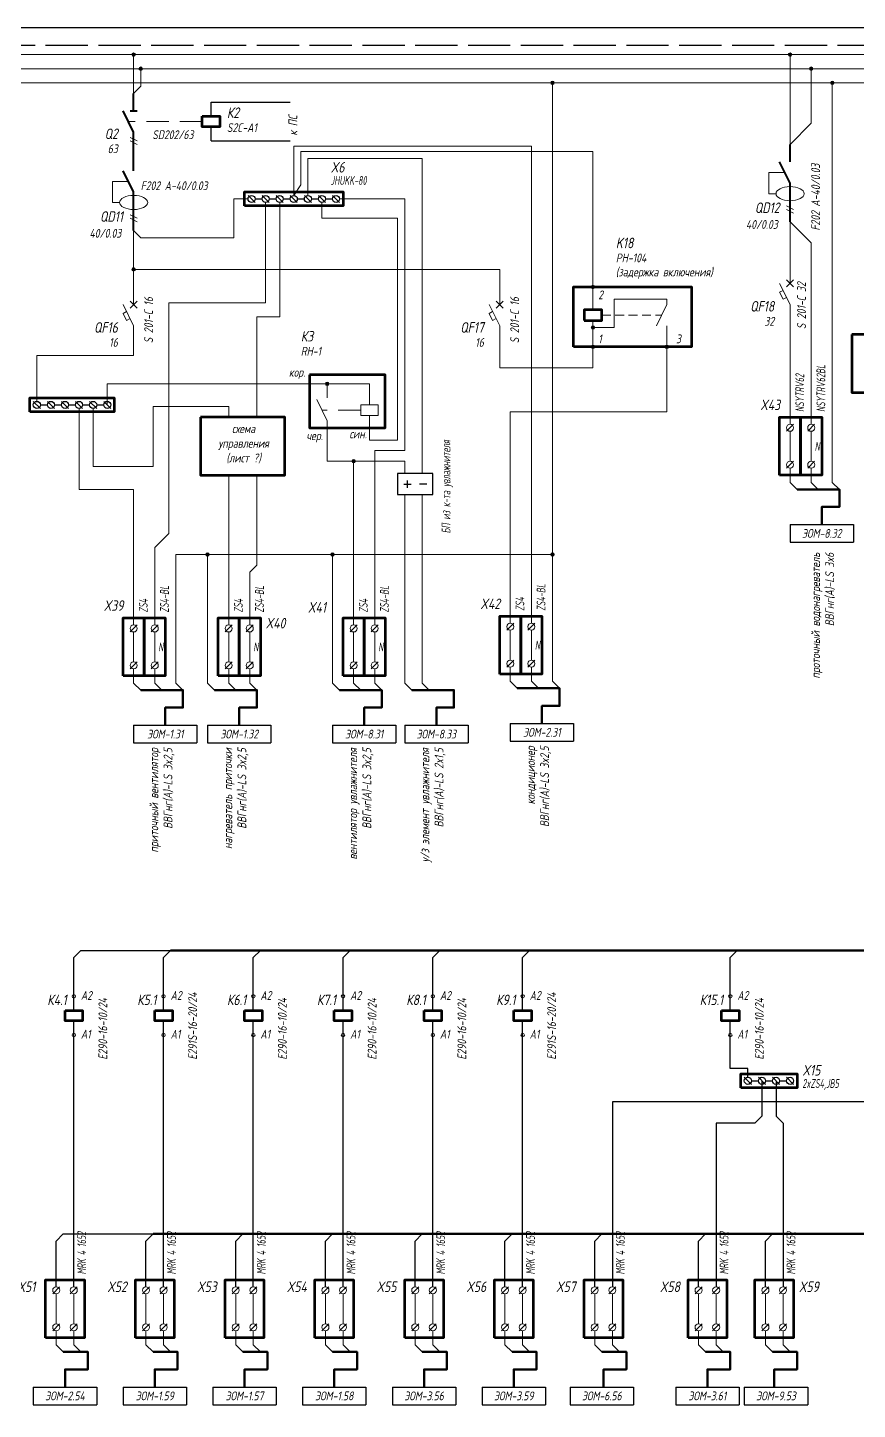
# Model space of a CAD drawing. Header units: millimetres. Extents: x 3205 to 4825, y 663 to 1681.
# Drawn here: x 4252.9 to 4488.6, y 1080.7 to 1473.2 of the extents above; entities that cross this region are included whole.
import ezdxf
from ezdxf.enums import TextEntityAlignment as Align

# ---------------------------------------------------------------- set-up
doc = ezdxf.new("R2010")
doc.units = ezdxf.units.MM
doc.linetypes.add('ACAD_ISO02W100', pattern=[15, 12, -3])
doc.linetypes.add('DASHED', pattern=[19.05, 12.7, -6.35])
doc.layers.add('noprint', color=2, linetype='Continuous', plot=False)
doc.styles.add('ГОСТ-ISOCPEUR', font='isocpeui.ttf', dxfattribs={"width": 0.8})

# ---------------------------------------------------------------- blocks, each defined once
blk = doc.blocks.new('*T17')
at = {"color": 0, "lineweight": -2}
for p, q in [((0, 0), (18, 0)), ((0, 0), (0, -5)), ((18, 0), (18, -5)), ((0, -5), (18, -5))]:
    blk.add_line(p, q, dxfattribs=at)
at = {"color": 0, "insert": (9, -2.5), "char_height": 2.5, "width": 17, "attachment_point": 5, "style": 'ГОСТ-ISOCPEUR'}
blk.add_mtext('{ЭОМ-8.32}', dxfattribs=at)
blk = doc.blocks.new('*T25')
at = {"color": 0, "lineweight": -2}
for p, q in [((0, 0), (18, 0)), ((0, 0), (0, -5)), ((18, 0), (18, -5)), ((0, -5), (18, -5))]:
    blk.add_line(p, q, dxfattribs=at)
at = {"color": 0, "insert": (9, -2.5), "char_height": 2.5, "width": 17, "attachment_point": 5, "style": 'ГОСТ-ISOCPEUR'}
blk.add_mtext('{ЭОМ-1.57}', dxfattribs=at)
blk = doc.blocks.new('*T26')
at = {"color": 0, "lineweight": -2}
for p, q in [((0, 0), (18, 0)), ((0, 0), (0, -5)), ((18, 0), (18, -5)), ((0, -5), (18, -5))]:
    blk.add_line(p, q, dxfattribs=at)
at = {"color": 0, "insert": (9, -2.5), "char_height": 2.5, "width": 17, "attachment_point": 5, "style": 'ГОСТ-ISOCPEUR'}
blk.add_mtext('{ЭОМ-1.58}', dxfattribs=at)
blk = doc.blocks.new('*T27')
at = {"color": 0, "lineweight": -2}
for p, q in [((0, 0), (18, 0)), ((0, 0), (0, -5)), ((18, 0), (18, -5)), ((0, -5), (18, -5))]:
    blk.add_line(p, q, dxfattribs=at)
at = {"color": 0, "insert": (9, -2.5), "char_height": 2.5, "width": 17, "attachment_point": 5, "style": 'ГОСТ-ISOCPEUR'}
blk.add_mtext('{ЭОМ-1.59}', dxfattribs=at)
blk = doc.blocks.new('*T28')
at = {"color": 0, "lineweight": -2}
for p, q in [((0, 0), (18, 0)), ((0, 0), (0, -5)), ((18, 0), (18, -5)), ((0, -5), (18, -5))]:
    blk.add_line(p, q, dxfattribs=at)
at = {"color": 0, "insert": (9, -2.5), "char_height": 2.5, "width": 17, "attachment_point": 5, "style": 'ГОСТ-ISOCPEUR'}
blk.add_mtext('{ЭОМ-2.54}', dxfattribs=at)
blk = doc.blocks.new('*T32')
at = {"color": 0, "lineweight": -2}
for p, q in [((0, 0), (18, 0)), ((0, 0), (0, -5)), ((18, 0), (18, -5)), ((0, -5), (18, -5))]:
    blk.add_line(p, q, dxfattribs=at)
at = {"color": 0, "insert": (9, -2.5), "char_height": 2.5, "width": 17, "attachment_point": 5, "style": 'ГОСТ-ISOCPEUR'}
blk.add_mtext('{ЭОМ-3.56}', dxfattribs=at)
blk = doc.blocks.new('*T33')
at = {"color": 0, "lineweight": -2}
for p, q in [((0, 0), (18, 0)), ((0, 0), (0, -5)), ((18, 0), (18, -5)), ((0, -5), (18, -5))]:
    blk.add_line(p, q, dxfattribs=at)
at = {"color": 0, "insert": (9, -2.5), "char_height": 2.5, "width": 17, "attachment_point": 5, "style": 'ГОСТ-ISOCPEUR'}
blk.add_mtext('{ЭОМ-3.59}', dxfattribs=at)
blk = doc.blocks.new('*T46')
at = {"color": 0, "lineweight": -2}
for p, q in [((0, 0), (18, 0)), ((0, 0), (0, -5)), ((18, 0), (18, -5)), ((0, -5), (18, -5))]:
    blk.add_line(p, q, dxfattribs=at)
at = {"color": 0, "insert": (9, -2.5), "char_height": 2.5, "width": 17, "attachment_point": 5, "style": 'ГОСТ-ISOCPEUR'}
blk.add_mtext('{ЭОМ-6.56}', dxfattribs=at)
blk = doc.blocks.new('*T58')
at = {"color": 0, "lineweight": -2}
for p, q in [((0, 0), (18, 0)), ((0, 0), (0, -5)), ((18, 0), (18, -5)), ((0, -5), (18, -5))]:
    blk.add_line(p, q, dxfattribs=at)
at = {"color": 0, "insert": (9, -2.5), "char_height": 2.5, "width": 17, "attachment_point": 5, "style": 'ГОСТ-ISOCPEUR'}
blk.add_mtext('{ЭОМ-9.53}', dxfattribs=at)
blk = doc.blocks.new('клемма проходная 2хур.')
at = {"color": 0, "lineweight": 13}
for p, q in [((2, 12.5), (3.98, 14.48)), ((3, 12.5), (3, 4)), ((7, 12.5), (8.98, 14.48)), ((8, 12.5), (8, 4)), ((2, 2), (3.98, 3.98)), ((7, 2), (8.98, 3.98))]:
    blk.add_line(p, q, dxfattribs=at)
at = {"color": 0, "lineweight": 70}
blk.add_lwpolyline([(0, 0), (0, 16.5), (11, 16.5), (11, 0)], close=True, dxfattribs=at)
at = {"color": 0, "lineweight": 13}
for centre in [(3, 13.5), (8, 13.5), (3, 3), (8, 3)]:
    blk.add_circle(centre, 1, dxfattribs=at)
blk = doc.blocks.new('*T67')
at = {"color": 0, "lineweight": -2}
for p, q in [((0, 0), (18, 0)), ((0, 0), (0, -5)), ((18, 0), (18, -5)), ((0, -5), (18, -5))]:
    blk.add_line(p, q, dxfattribs=at)
at = {"color": 0, "insert": (9, -2.5), "char_height": 2.5, "width": 17, "attachment_point": 5, "style": 'ГОСТ-ISOCPEUR'}
blk.add_mtext('{ЭОМ-3.61}', dxfattribs=at)
blk = doc.blocks.new('рубильник двухполюс')
at = {"lineweight": 40}
for p, q in [((0, 12), (0, 17)), ((0, 6), (-3, 12)), ((-1, 12), (1, 12)), ((0, 0), (0, 6))]:
    blk.add_line(p, q, dxfattribs=at)
at = {"lineweight": 13}
for p, q in [((-1, 4.5), (1, 3.5)), ((-1, 3.5), (1, 2.5))]:
    blk.add_line(p, q, dxfattribs=at)
blk = doc.blocks.new('УЗО двухполюсное')
at = {"lineweight": 40}
for p, q in [((0, 17), (0, 22)), ((0, 11), (-3, 17)), ((0, 0), (0, 11))]:
    blk.add_line(p, q, dxfattribs=at)
at = {"lineweight": 13}
for p, q in [((-1, 4.5), (1, 3.5)), ((-1, 3.5), (1, 2.5))]:
    blk.add_line(p, q, dxfattribs=at)
blk.add_lwpolyline([(-4, 8), (-6, 8), (-6, 14), (-1.5, 14)], dxfattribs=at)
blk.add_ellipse((0, 8), major_axis=(-4, 0), ratio=0.5, dxfattribs=at)
blk = doc.blocks.new('автомат однополюс')
at = {"lineweight": 13}
for p, q in [((0, 11), (0, 16)), ((-1, 12), (1, 10)), ((1, 12), (-1, 10)), ((0, 5), (-3, 11)), ((-3, 8.5), (-2, 9)), ((-3, 8.5), (-2, 6.5)), ((-2, 6.5), (-1, 7)), ((0, -1), (0, 5))]:
    blk.add_line(p, q, dxfattribs=at)
blk = doc.blocks.new('ИП')
at = {"color": 0}
for p, q in [((1.38, 0.97), (1.38, 2.03)), ((0.86, 1.5), (1.91, 1.5)), ((4.14, 1.5), (3.09, 1.5))]:
    blk.add_line(p, q, dxfattribs=at)
blk.add_lwpolyline([(0, 0), (5, 0), (5, 3), (0, 3)], close=True, dxfattribs=at)
blk = doc.blocks.new('*T87')
at = {"color": 0, "lineweight": -2}
for p, q in [((0, 0), (18, 0)), ((0, 0), (0, -5)), ((18, 0), (18, -5)), ((0, -5), (18, -5))]:
    blk.add_line(p, q, dxfattribs=at)
at = {"color": 0, "insert": (9, -2.5), "char_height": 2.5, "width": 17, "attachment_point": 5, "style": 'ГОСТ-ISOCPEUR'}
blk.add_mtext('{ЭОМ-1.31}', dxfattribs=at)
blk = doc.blocks.new('*T88')
at = {"color": 0, "lineweight": -2}
for p, q in [((0, 0), (18, 0)), ((0, 0), (0, -5)), ((18, 0), (18, -5)), ((0, -5), (18, -5))]:
    blk.add_line(p, q, dxfattribs=at)
at = {"color": 0, "insert": (9, -2.5), "char_height": 2.5, "width": 17, "attachment_point": 5, "style": 'ГОСТ-ISOCPEUR'}
blk.add_mtext('{ЭОМ-1.32}', dxfattribs=at)
blk = doc.blocks.new('*T89')
at = {"color": 0, "lineweight": -2}
for p, q in [((0, 0), (18, 0)), ((0, 0), (0, -5)), ((18, 0), (18, -5)), ((0, -5), (18, -5))]:
    blk.add_line(p, q, dxfattribs=at)
at = {"color": 0, "insert": (9, -2.5), "char_height": 2.5, "width": 17, "attachment_point": 5, "style": 'ГОСТ-ISOCPEUR'}
blk.add_mtext('{ЭОМ-2.31}', dxfattribs=at)
blk = doc.blocks.new('*T90')
at = {"color": 0, "lineweight": -2}
for p, q in [((0, 0), (18, 0)), ((0, 0), (0, -5)), ((18, 0), (18, -5)), ((0, -5), (18, -5))]:
    blk.add_line(p, q, dxfattribs=at)
at = {"color": 0, "insert": (9, -2.5), "char_height": 2.5, "width": 17, "attachment_point": 5, "style": 'ГОСТ-ISOCPEUR'}
blk.add_mtext('{ЭОМ-8.31}', dxfattribs=at)
blk = doc.blocks.new('клемма проходная')
at = {"color": 0, "lineweight": 13}
for p, q in [((2, 12.5), (3.98, 14.48)), ((3, 12.5), (3, 4)), ((2, 2), (3.98, 3.98))]:
    blk.add_line(p, q, dxfattribs=at)
at = {"color": 0, "lineweight": 70}
blk.add_lwpolyline([(0, 0), (0, 16.5), (6, 16.5), (6, 0)], close=True, dxfattribs=at)
at = {"color": 0, "lineweight": 13}
for centre in [(3, 13.5), (3, 3)]:
    blk.add_circle(centre, 1, dxfattribs=at)
blk = doc.blocks.new('клемма проходная N')
at = {"color": 0, "lineweight": 13}
for p, q in [((2, 12.5), (3.98, 14.48)), ((3, 12.5), (3, 4)), ((2, 2), (3.98, 3.98))]:
    blk.add_line(p, q, dxfattribs=at)
at = {"color": 0, "lineweight": 70}
blk.add_lwpolyline([(0, 0), (0, 16.5), (6, 16.5), (6, 0)], close=True, dxfattribs=at)
at = {"color": 0, "lineweight": 13}
for centre in [(3, 13.5), (3, 3)]:
    blk.add_circle(centre, 1, dxfattribs=at)
at = {"lineweight": 13, "style": 'ГОСТ-ISOCPEUR', "width": 0.6}
blk.add_text('N', height=2.5, dxfattribs=at).set_placement((4, 7))
blk = doc.blocks.new('*T91')
at = {"color": 0, "lineweight": -2}
for p, q in [((0, 0), (18, 0)), ((0, 0), (0, -5)), ((18, 0), (18, -5)), ((0, -5), (18, -5))]:
    blk.add_line(p, q, dxfattribs=at)
at = {"color": 0, "insert": (9, -2.5), "char_height": 2.5, "width": 17, "attachment_point": 5, "style": 'ГОСТ-ISOCPEUR'}
blk.add_mtext('{ЭОМ-8.33}', dxfattribs=at)
blk = doc.blocks.new('клемма на 7')
for p, q in [((3, -1), (1, -3)), ((2, -3), (2, -5)), ((3, -5), (1, -7)), ((2, -7), (2, -9)), ((3, -9), (1, -11)), ((2, -11), (2, -13)), ((3, -13), (1, -15)), ((2, -15), (2, -17)), ((3, -17), (1, -19)), ((2, -19), (2, -21)), ((3, -21), (1, -23)), ((2, -23), (2, -25)), ((3, -25), (1, -27))]:
    blk.add_line(p, q)
at = {"lineweight": 70}
blk.add_lwpolyline([(0, 0), (4, 0), (4, -28), (0, -28)], close=True, dxfattribs=at)
for centre in [(2, -2), (2, -6), (2, -10), (2, -14), (2, -18), (2, -22), (2, -26)]:
    blk.add_circle(centre, 1)
blk = doc.blocks.new('клемма на 4')
for p, q in [((3, 27), (1, 25)), ((2, 25), (2, 23)), ((3, 23), (1, 21)), ((2, 21), (2, 19)), ((3, 19), (1, 17)), ((2, 17), (2, 15)), ((3, 15), (1, 13))]:
    blk.add_line(p, q)
at = {"lineweight": 70}
blk.add_lwpolyline([(0, 28), (4, 28), (4, 12), (0, 12)], close=True, dxfattribs=at)
for centre in [(2, 26), (2, 22), (2, 18), (2, 14)]:
    blk.add_circle(centre, 1)
blk = doc.blocks.new('клемма на 6')
for p, q in [((1, -1), (3, -3)), ((3, -2), (5, -2)), ((5, -1), (7, -3)), ((7, -2), (9, -2)), ((9, -1), (11, -3)), ((11, -2), (13, -2)), ((13, -1), (15, -3)), ((15, -2), (17, -2)), ((17, -1), (19, -3)), ((19, -2), (21, -2)), ((21, -1), (23, -3))]:
    blk.add_line(p, q)
at = {"lineweight": 70}
blk.add_lwpolyline([(0, -4), (0, 0), (24, 0), (24, -4)], close=True, dxfattribs=at)
for centre in [(2, -2), (6, -2), (10, -2), (14, -2), (18, -2), (22, -2)]:
    blk.add_circle(centre, 1)

msp = doc.modelspace()

# ---------------------------------------------------------------- hatches: boundary and pattern name
at = {"lineweight": 13}
h = msp.add_hatch(color=256, dxfattribs=at)
edge = h.paths.add_edge_path()
edge.add_arc((4283, 1465.5), 0.5, 0, 360)
h = msp.add_hatch(color=256, dxfattribs=at)
edge = h.paths.add_edge_path()
edge.add_arc((4469.5, 1465.5), 0.5, 0, 360)
h = msp.add_hatch(color=256, dxfattribs=at)
edge = h.paths.add_edge_path()
edge.add_arc((4285, 1461.5), 0.5, 0, 360)
h = msp.add_hatch(color=256, dxfattribs=at)
edge = h.paths.add_edge_path()
edge.add_arc((4475.5, 1461.5), 0.5, 0, 360)
h = msp.add_hatch(color=256, dxfattribs=at)
edge = h.paths.add_edge_path()
edge.add_arc((4402, 1457.5), 0.5, 0, 360)
h = msp.add_hatch(color=256, dxfattribs=at)
edge = h.paths.add_edge_path()
edge.add_arc((4481.5, 1457.5), 0.5, 0, 360)
h = msp.add_hatch(color=256, dxfattribs=at)
edge = h.paths.add_edge_path()
edge.add_arc((4283, 1404.5), 0.5, 0, 360)
h = msp.add_hatch(color=256, dxfattribs=at)
edge = h.paths.add_edge_path()
edge.add_arc((4413.5, 1388), 0.5, 0, 360)
h = msp.add_hatch(color=256, dxfattribs=at)
edge = h.paths.add_edge_path()
edge.add_arc((4338, 1372), 0.5, 0, 360)
h = msp.add_hatch(color=256, dxfattribs=at)
edge = h.paths.add_edge_path()
edge.add_arc((4345.5, 1350), 0.5, 0, 360)
h = msp.add_hatch(color=256, dxfattribs=at)
edge = h.paths.add_edge_path()
edge.add_arc((4304, 1323.5), 0.5, 0, 360)
h = msp.add_hatch(color=256, dxfattribs=at)
edge = h.paths.add_edge_path()
edge.add_arc((4339.5, 1323.5), 0.5, 0, 360)
h = msp.add_hatch(color=256, dxfattribs=at)
edge = h.paths.add_edge_path()
edge.add_arc((4402, 1323.5), 0.5, 0, 360)

# ---------------------------------------------------------------- linework, layer by layer
for p, q in [((3709.5, 1465.5), (4796.5, 1465.5)), ((4283, 1454.5), (4283, 1465.5)), ((3709.5, 1461.5), (4796.5, 1461.5)), ((3709.5, 1457.5), (4796.5, 1457.5)), ((4413.5, 1393), (4413.5, 1399.5)), ((4413.5, 1390), (4413.5, 1382.5)), ((4469.5, 1388.5), (4469.5, 1360.5)), ((4338, 1361.5), (4335, 1367.5)), ((4310, 1303.5), (4310, 1346)), ((4295, 1323.5), (4402, 1323.5))]:
    msp.add_line(p, q, dxfattribs=at)
for p, q in [((4305, 1448), (4305, 1452)), ((4305, 1452), (4327.5, 1452)), ((4305, 1441), (4305, 1445)), ((4305, 1441), (4327.5, 1441)), ((4266, 1115.5), (4266, 1191)), ((4291.5, 1115.5), (4291.5, 1191)), ((4317, 1115.5), (4317, 1191)), ((4342.5, 1115.5), (4342.5, 1191)), ((4368, 1115.5), (4368, 1191)), ((4393.5, 1115.5), (4393.5, 1191))]:
    msp.add_line(p, q)
at = {"linetype": 'DASHED', "lineweight": 13, "ltscale": 0.5}
for p, q in [((4302.5, 1446.5), (4281.5, 1446.5)), ((4347.5, 1364.5), (4336.5, 1364.5))]:
    msp.add_line(p, q, dxfattribs=at)
at = {"linetype": 'DASHED', "lineweight": 13, "ltscale": 0.2}
msp.add_line((4416, 1391.5), (4433, 1391.5), dxfattribs=at)
at = {"lineweight": 13}
for points in [[(4469.5, 1440), (4469.5, 1465.5)], [(4469.5, 1440), (4475.5, 1446), (4475.5, 1461.5)], [(4402, 1457.5), (4402, 1287.5), (4404, 1285.5)], [(4481.5, 1457.5), (4481.5, 1344), (4483.5, 1342)], [(4328.5, 1425.5), (4328.5, 1439.5), (4396, 1439.5), (4396, 1304)], [(4328.5, 1425.5), (4330.5, 1428.5), (4330.5, 1438), (4413.5, 1438), (4413.5, 1400)], [(4365, 1346.5), (4365, 1436), (4332.5, 1436), (4332.5, 1425.5)], [(4283, 1415.5), (4285, 1413.5), (4311.5, 1413.5), (4311.5, 1424.5), (4315.5, 1424.5)], [(4289, 1303.5), (4289, 1325.5), (4293, 1329.5), (4293, 1395), (4320.5, 1395), (4320.5, 1423.5)], [(4324.5, 1423.5), (4324.5, 1391), (4318, 1391), (4318, 1362.5)], [(4336.5, 1423.5), (4336.5, 1419), (4358, 1419), (4358, 1356), (4350, 1356), (4350, 1363)], [(4351.5, 1303.5), (4351.5, 1353), (4360, 1353), (4360, 1424.5), (4341.5, 1424.5)], [(4469.5, 1418), (4469.5, 1405.5)], [(4469.5, 1418), (4475.5, 1412), (4475.5, 1360.5)], [(4283, 1415.5), (4283, 1399.5)], [(4387, 1399.5), (4387, 1404.5), (4283, 1404.5)], [(4283, 1382.5), (4283, 1380), (4255.5, 1380), (4255.5, 1367)], [(4387, 1382.5), (4387, 1376.5), (4413.5, 1376.5), (4413.5, 1382.5)], [(4390, 1304), (4390, 1364), (4434.5, 1364), (4434.5, 1382.5)], [(4338, 1372), (4275.5, 1372), (4275.5, 1366)], [(4338, 1368), (4338, 1372), (4350, 1372), (4350, 1366)], [(4267.5, 1365), (4267.5, 1342), (4283, 1342), (4283, 1303.5)], [(4271.5, 1365), (4271.5, 1348.5), (4288.5, 1348.5), (4288.5, 1365.5), (4310, 1365.5), (4310, 1362.5)], [(4345.5, 1350), (4338, 1350), (4338, 1361.5)], [(4345.5, 1303.5), (4345.5, 1350), (4360, 1350), (4360, 1346.5)], [(4469.5, 1348), (4469.5, 1344), (4471.5, 1342)], [(4475.5, 1348), (4475.5, 1344), (4477.5, 1342)], [(4316, 1303.5), (4316, 1318.5), (4318, 1320.5), (4318, 1346)], [(4360, 1340.5), (4360, 1287), (4362, 1285)], [(4365, 1340.5), (4365, 1287), (4367, 1285)], [(4295, 1323.5), (4295, 1287), (4297, 1285)], [(4390, 1291.5), (4390, 1287.5), (4392, 1285.5)], [(4396, 1291.5), (4396, 1287.5), (4398, 1285.5)], [(4283, 1291), (4283, 1287), (4285, 1285)], [(4289, 1291), (4289, 1287), (4291, 1285)], [(4310, 1291), (4310, 1287), (4312, 1285)], [(4316, 1291), (4316, 1287), (4318, 1285)], [(4345.5, 1291), (4345.5, 1287), (4347.5, 1285)], [(4351.5, 1291), (4351.5, 1287), (4353.5, 1285)], [(4261, 1103), (4261, 1099), (4263, 1097)], [(4266, 1103), (4266, 1099), (4268, 1097)], [(4286.5, 1103), (4286.5, 1099), (4288.5, 1097)], [(4291.5, 1103), (4291.5, 1099), (4293.5, 1097)], [(4312, 1103), (4312, 1099), (4314, 1097)], [(4317, 1103), (4317, 1099), (4319, 1097)], [(4337.5, 1103), (4337.5, 1099), (4339.5, 1097)], [(4342.5, 1103), (4342.5, 1099), (4344.5, 1097)], [(4363, 1103), (4363, 1099), (4365, 1097)], [(4368, 1103), (4368, 1099), (4370, 1097)], [(4388.5, 1103), (4388.5, 1099), (4390.5, 1097)], [(4393.5, 1103), (4393.5, 1099), (4395.5, 1097)], [(4414, 1103), (4414, 1099), (4416, 1097)], [(4419, 1103), (4419, 1099), (4421, 1097)], [(4443.5, 1103), (4443.5, 1099), (4445.5, 1097)], [(4448.5, 1103), (4448.5, 1099), (4450.5, 1097)], [(4462.5, 1103), (4462.5, 1099), (4464.5, 1097)], [(4467.5, 1103), (4467.5, 1099), (4469.5, 1097)]]:
    msp.add_lwpolyline(points, dxfattribs=at)
at = {"lineweight": 13, "flags": 128}
for points in [[(4283, 1454.5), (4285, 1456.5), (4285, 1461.5)], [(4413.5, 1388), (4419.5, 1388), (4419.5, 1396), (4434.5, 1396), (4434.5, 1394.5), (4431.5, 1388.5)], [(4434.5, 1388.5), (4434.5, 1382.5)], [(4306, 1285), (4304, 1287), (4304, 1323.5)], [(4341.5, 1285), (4339.5, 1287), (4339.5, 1323.5)]]:
    msp.add_lwpolyline(points, dxfattribs=at)
at = {"lineweight": 70}
for points in [[(4302.5, 1448), (4307.5, 1448), (4307.5, 1445), (4302.5, 1445)], [(4408, 1382.5), (4408, 1399.5), (4441.5, 1399.5), (4441.5, 1382.5)], [(4411, 1390), (4416, 1390), (4416, 1393), (4411, 1393)], [(4487, 1386), (4487, 1369.5), (4511, 1369.5), (4511, 1386)], [(4333, 1374.5), (4333, 1359.5), (4354.5, 1359.5), (4354.5, 1374.5)], [(4302, 1362.5), (4302, 1346), (4326, 1346), (4326, 1362.5)], [(4263.5, 1194), (4268.5, 1194), (4268.5, 1191), (4263.5, 1191)], [(4289, 1194), (4294, 1194), (4294, 1191), (4289, 1191)], [(4314.5, 1194), (4319.5, 1194), (4319.5, 1191), (4314.5, 1191)], [(4340, 1194), (4345, 1194), (4345, 1191), (4340, 1191)], [(4365.5, 1194), (4370.5, 1194), (4370.5, 1191), (4365.5, 1191)], [(4391, 1194), (4396, 1194), (4396, 1191), (4391, 1191)], [(4450, 1194), (4455, 1194), (4455, 1191), (4450, 1191)]]:
    msp.add_lwpolyline(points, close=True, dxfattribs=at)
at = {"lineweight": 50, "flags": 128}
for points in [[(4774, 1407.5), (4818.5, 1407.5), (4818.5, 1211), (4293.5, 1211)], [(4471.5, 1342), (4483.5, 1342), (4483.5, 1337), (4478.5, 1337), (4478.5, 1332)], [(4285, 1285), (4297, 1285), (4297, 1280), (4292, 1280), (4292, 1275)], [(4306, 1285), (4318, 1285), (4318, 1280), (4313, 1280), (4313, 1275)], [(4341.5, 1285), (4353.5, 1285), (4353.5, 1280), (4348.5, 1280), (4348.5, 1275)], [(4362, 1285), (4374, 1285), (4374, 1280), (4369, 1280), (4369, 1275)], [(4392, 1285.5), (4404, 1285.5), (4404, 1280.5), (4399, 1280.5), (4399, 1275.5)], [(4288.5, 1130.5), (4800.5, 1130.5)], [(4263, 1097), (4270, 1097), (4270, 1092), (4263.5, 1092), (4263.5, 1087)], [(4288.5, 1097), (4295.5, 1097), (4295.5, 1092), (4289, 1092), (4289, 1087)], [(4314, 1097), (4321, 1097), (4321, 1092), (4314.5, 1092), (4314.5, 1087)], [(4339.5, 1097), (4346.5, 1097), (4346.5, 1092), (4340, 1092), (4340, 1087)], [(4365, 1097), (4372, 1097), (4372, 1092), (4365.5, 1092), (4365.5, 1087)], [(4390.5, 1097), (4397.5, 1097), (4397.5, 1092), (4391, 1092), (4391, 1087)], [(4416, 1097), (4423, 1097), (4423, 1092), (4416.5, 1092), (4416.5, 1087)], [(4445.5, 1097), (4452.5, 1097), (4452.5, 1092), (4446, 1092), (4446, 1087)], [(4464.5, 1097), (4471.5, 1097), (4471.5, 1092), (4465, 1092), (4465, 1087)]]:
    msp.add_lwpolyline(points, dxfattribs=at)
at = {"lineweight": 13}
msp.add_lwpolyline([(4347.5, 1366), (4352.5, 1366), (4352.5, 1363), (4347.5, 1363)], close=True, dxfattribs=at)
at = {"flags": 128}
for points in [[(4266, 1194), (4266, 1209), (4268, 1211), (4293.5, 1211)], [(4291.5, 1194), (4291.5, 1209), (4293.5, 1211)], [(4317, 1194), (4317, 1209), (4319, 1211)], [(4342.5, 1194), (4342.5, 1209), (4344.5, 1211)], [(4368, 1194), (4368, 1209), (4370, 1211)], [(4393.5, 1194), (4393.5, 1209), (4395.5, 1211)], [(4452.5, 1194), (4452.5, 1209), (4454.5, 1211)], [(4457.5, 1175), (4457.5, 1177.5), (4452.5, 1177.5), (4452.5, 1191)], [(4696, 1174), (4696, 1168), (4419, 1168), (4419, 1115.5)]]:
    msp.add_lwpolyline(points, dxfattribs=at)
for points in [[(4461.5, 1174), (4461.5, 1164), (4459.5, 1162), (4448.5, 1162), (4448.5, 1115.5)], [(4465.5, 1174), (4465.5, 1164), (4467.5, 1162), (4467.5, 1115.5)], [(4261, 1115.5), (4261, 1128.5), (4263, 1130.5), (4288.5, 1130.5)], [(4286.5, 1115.5), (4286.5, 1128.5), (4288.5, 1130.5)], [(4312, 1115.5), (4312, 1128.5), (4314, 1130.5)], [(4337.5, 1115.5), (4337.5, 1128.5), (4339.5, 1130.5)], [(4363, 1115.5), (4363, 1128.5), (4365, 1130.5)], [(4388.5, 1115.5), (4388.5, 1128.5), (4390.5, 1130.5)], [(4414, 1115.5), (4414, 1128.5), (4416, 1130.5)], [(4443.5, 1115.5), (4443.5, 1128.5), (4445.5, 1130.5)], [(4462.5, 1115.5), (4462.5, 1128.5), (4464.5, 1130.5)]]:
    msp.add_lwpolyline(points)
at = {"lineweight": 13}
for centre in [(4283, 1465.5), (4469.5, 1465.5), (4285, 1461.5), (4475.5, 1461.5), (4402, 1457.5), (4481.5, 1457.5), (4283, 1404.5), (4413.5, 1399.5), (4413.5, 1388), (4413.5, 1382.5), (4434.5, 1382.5), (4338, 1372), (4345.5, 1350), (4304, 1323.5), (4339.5, 1323.5), (4402, 1323.5), (4266, 1198), (4291.5, 1198), (4317, 1198), (4342.5, 1198), (4368, 1198), (4393.5, 1198), (4452.5, 1198), (4266, 1187), (4291.5, 1187), (4317, 1187), (4342.5, 1187), (4368, 1187), (4393.5, 1187), (4452.5, 1187)]:
    msp.add_circle(centre, 0.5, dxfattribs=at)
at = {"layer": 'noprint'}
msp.add_lwpolyline([(3698, 1473.16), (4814.72, 1473.16), (4814.72, 1466.16), (4824.72, 1466.16), (4824.72, 718), (4639.72, 718), (4639.72, 663), (3698, 663)], close=True, dxfattribs=at)
at = {"layer": 'noprint', "linetype": 'ACAD_ISO02W100'}
msp.add_lwpolyline([(3703, 1468.16), (4809.72, 1468.16), (4809.72, 1461.16), (4819.72, 1461.16), (4819.72, 723), (4634.72, 723), (4634.72, 668), (3703, 668)], close=True, dxfattribs=at)

# ---------------------------------------------------------------- block references
for name, p in [('рубильник двухполюс', (4283, 1437.5)), ('УЗО двухполюсное', (4283, 1415.5)), ('УЗО двухполюсное', (4469.5, 1418)), ('автомат однополюс', (4469.5, 1389.5)), ('автомат однополюс', (4283, 1383.5)), ('автомат однополюс', (4387, 1383.5)), ('клемма на 6', (4253.5, 1368)), ('клемма проходная', (4466.5, 1346)), ('клемма проходная N', (4472.5, 1346)), ('*T17', (4469.5, 1332)), ('клемма проходная', (4280, 1289)), ('клемма проходная N', (4286, 1289)), ('клемма проходная', (4307, 1289)), ('клемма проходная N', (4313, 1289)), ('клемма проходная', (4342.5, 1289)), ('клемма проходная N', (4348.5, 1289)), ('клемма проходная', (4387, 1289.5)), ('клемма проходная N', (4393, 1289.5)), ('*T87', (4283, 1275)), ('*T88', (4304, 1275)), ('*T90', (4339.5, 1275)), ('*T91', (4360, 1275)), ('*T89', (4390, 1275.5)), ('клемма проходная 2хур.', (4258, 1101)), ('клемма проходная 2хур.', (4283.5, 1101)), ('клемма проходная 2хур.', (4309, 1101)), ('клемма проходная 2хур.', (4334.5, 1101)), ('клемма проходная 2хур.', (4360, 1101)), ('клемма проходная 2хур.', (4385.5, 1101)), ('клемма проходная 2хур.', (4411, 1101)), ('клемма проходная 2хур.', (4440.5, 1101)), ('клемма проходная 2хур.', (4459.5, 1101)), ('*T28', (4254.5, 1087)), ('*T27', (4280, 1087)), ('*T25', (4305.5, 1087)), ('*T26', (4331, 1087)), ('*T32', (4356.5, 1087)), ('*T33', (4382, 1087)), ('*T46', (4407, 1087)), ('*T67', (4437, 1087)), ('*T58', (4456.5, 1087))]:
    msp.add_blockref(name, p)
at = {"rotation": 90}
for name, p in [('клемма на 7', (4314.5, 1422.5)), ('клемма на 4', (4483.5, 1172))]:
    msp.add_blockref(name, p, dxfattribs=at)
at = {"lineweight": 40, "xscale": 2, "yscale": 2, "zscale": 2}
msp.add_blockref('ИП', (4358, 1340.5), dxfattribs=at)

# ---------------------------------------------------------------- texts
at = {"style": 'ГОСТ-ISOCPEUR'}
for s, height, width, p in [('К2', 3, 0.8, (4309.5, 1447.5)), ('S2C-A1', 2.5, 0.8, (4309.5, 1443.5)), ('X6', 3, 0.8, (4339, 1432)), ('F202 A-40/0.03', 2.5, 0.8, (4285, 1427)), ('JHUKK-80', 2.5, 0.6, (4339, 1428.5)), ('K18', 3, 0.8, (4420, 1410.5)), ('РН-104', 2.5, 0.8, (4420, 1406.5)), ('(задержка включения)', 2.5, 0.8, (4420, 1402.5)), ('2', 2.5, 0.8, (4415, 1396)), ('К3', 3, 0.8, (4330.5, 1384)), ('1', 2.5, 0.8, (4415, 1383.5)), ('RH-1', 2.5, 0.8, (4330.5, 1380)), ('X43', 3, 0.8, (4461, 1364.5)), ('X42', 3, 0.8, (4381.5, 1308)), ('X39', 3, 0.8, (4274.5, 1307.5)), ('X41', 3, 0.8, (4332.5, 1307)), ('X40', 3, 0.8, (4320.5, 1302.5)), ('A2', 2.5, 0.8, (4268, 1197)), ('A2', 2.5, 0.8, (4293.5, 1197)), ('A2', 2.5, 0.8, (4319, 1197)), ('A2', 2.5, 0.8, (4344.5, 1197)), ('A2', 2.5, 0.8, (4370, 1197)), ('A2', 2.5, 0.8, (4395.5, 1197)), ('A2', 2.5, 0.8, (4454.5, 1197)), ('A1', 2.5, 0.8, (4268, 1186)), ('A1', 2.5, 0.8, (4293.5, 1186)), ('A1', 2.5, 0.8, (4319, 1186)), ('A1', 2.5, 0.8, (4344.5, 1186)), ('A1', 2.5, 0.8, (4370, 1186)), ('A1', 2.5, 0.8, (4395.5, 1186)), ('A1', 2.5, 0.8, (4454.5, 1186)), ('X15', 3, 0.8, (4473, 1175.5)), ('2xZS4,JB5', 2.5, 0.6, (4473, 1172)), ('X51', 3, 0.8, (4250, 1114)), ('X52', 3, 0.8, (4275.5, 1114)), ('X53', 3, 0.8, (4301, 1114)), ('X54', 3, 0.8, (4326.5, 1114)), ('X55', 3, 0.8, (4352, 1114)), ('X56', 3, 0.8, (4377.5, 1114)), ('X57', 3, 0.8, (4403, 1114)), ('X58', 3, 0.8, (4432.5, 1114)), ('X59', 3, 0.8, (4472, 1114))]:
    msp.add_text(s, height=height, dxfattribs=dict(at, width=width)).set_placement(p)
for s, width, p in [('к ПС', 0.8, (4329.5, 1442.5)), ('F202 A-40/0.03', 0.8, (4478, 1415.5)), ('S 201-С 32', 0.8, (4474, 1387.5)), ('S 201-C 16', 0.8, (4288.5, 1383.5)), ('S 201-C 16', 0.8, (4392.5, 1383.5)), ('NSYTRV62', 0.6, (4473.5, 1364)), ('NSYTRV62BL', 0.6, (4479.5, 1364)), ('БП из к-та увлажнителя', 0.6, (4373, 1329.5)), ('ZS4-BL', 0.6, (4293, 1307)), ('ZS4-BL', 0.6, (4320, 1307)), ('ZS4-BL', 0.6, (4355.5, 1307)), ('ZS4', 0.6, (4394, 1307.5)), ('ZS4-BL', 0.6, (4400, 1307.5)), ('ZS4', 0.6, (4287, 1307)), ('ZS4', 0.6, (4314, 1307)), ('ZS4', 0.6, (4349.5, 1307)), ('E290-16-10/24', 0.8, (4275.5, 1180)), ('E291S-16-20/24', 0.8, (4301, 1180)), ('E290-16-10/24', 0.8, (4326.5, 1180)), ('E290-16-10/24', 0.8, (4352, 1180)), ('E290-16-10/24', 0.8, (4377.5, 1180)), ('E291S-16-20/24', 0.8, (4403, 1180)), ('E290-16-10/24', 0.8, (4462, 1180)), ('MRK 4 1652', 0.6, (4269.5, 1119)), ('MRK 4 1652', 0.6, (4295, 1119)), ('MRK 4 1652', 0.6, (4320.5, 1119)), ('MRK 4 1652', 0.6, (4346, 1119)), ('MRK 4 1652', 0.6, (4371.5, 1119)), ('MRK 4 1652', 0.6, (4397, 1119)), ('MRK 4 1652', 0.6, (4422.5, 1119)), ('MRK 4 1652', 0.6, (4452, 1119)), ('MRK 4 1652', 0.6, (4471, 1119))]:
    msp.add_text(s, height=2.5, rotation=90, dxfattribs=dict(at, width=width)).set_placement(p)
at = {"style": 'ГОСТ-ISOCPEUR', "width": 0.8}
for s, height, p in [('Q2', 3, (4278.5, 1441.5)), ('SD202/63', 2.5, (4300, 1441.5)), ('63', 2.5, (4278.5, 1437.5)), ('QD11', 3, (4280, 1418)), ('QD12', 3, (4466.5, 1420.5)), ('40/0.03', 2.5, (4466, 1416)), ('40/0.03', 2.5, (4279.5, 1413.5)), ('QF18', 3, (4465, 1392.5)), ('QF16', 3, (4278.5, 1386.5)), ('QF17', 3, (4382.5, 1386.5)), ('32', 2.5, (4465, 1388.5)), ('3', 2.5, (4438.5, 1383.5)), ('16', 2.5, (4278.5, 1382.5)), ('16', 2.5, (4382.5, 1382.5)), ('кор.', 2.5, (4331.74, 1374)), ('син.', 2.5, (4349.24, 1356.5)), ('чер.', 2.5, (4336.74, 1356)), ('К4.1', 3, (4264, 1195.5)), ('К5.1', 3, (4289.5, 1195.5)), ('К6.1', 3, (4315, 1195.5)), ('К7.1', 3, (4340.5, 1195.5)), ('К8.1', 3, (4366, 1195.5)), ('К9.1', 3, (4391.5, 1195.5)), ('К15.1', 3, (4450.5, 1195.5))]:
    msp.add_text(s, height=height, dxfattribs=at).set_placement(p, align=Align.RIGHT)
at = {"lineweight": 13, "style": 'ГОСТ-ISOCPEUR', "width": 0.8}
for s, p in [('проточный водонагреватель', (4478, 1324)), ('ВВГнг(А)-LS 3x6', (4482, 1324)), ('приточный вентилятор', (4290, 1268.5)), ('ВВГнг(А)-LS 3x2,5', (4294, 1268.5)), ('нагреватель приточки', (4311, 1268.5)), ('ВВГнг(А)-LS 3x2,5', (4315, 1268.5)), ('вентилятор увлажнителя', (4346.5, 1268.5)), ('ВВГнг(А)-LS 3x2,5', (4350.5, 1268.5)), ('у/з элемент увлажнителя', (4367, 1268.5)), ('ВВГнг(А)-LS 2x1,5', (4371, 1268.5)), ('кондиционер', (4397, 1269)), ('ВВГнг(А)-LS 3x2,5', (4401, 1269))]:
    msp.add_text(s, height=2.5, rotation=90, dxfattribs=at).set_placement(p, align=Align.RIGHT)
at = {"insert": (4314.25, 1360.5), "char_height": 2.5, "width": 30.5, "attachment_point": 2, "style": 'ГОСТ-ISOCPEUR'}
msp.add_mtext('{схема\\Pуправления\\P(лист ?)}', dxfattribs=at)

doc.saveas('drawing.dxf')
